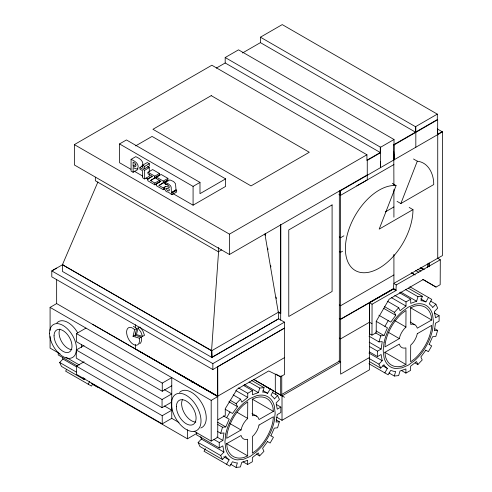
<?xml version="1.0" encoding="UTF-8"?>
<svg xmlns="http://www.w3.org/2000/svg" width="492" height="492" viewBox="0 0 492 492"><rect width="100%" height="100%" fill="white"/><g stroke="black" fill="none" stroke-linecap="round" stroke-linejoin="round"><path stroke-width="0.74" d="M280.68 320.231L280.68 224.58M394.018 159.851L394.018 139.5L238.515 49.84L225.188 57.533L225.188 62.976L216.308 68.105M437.739 134.605L437.739 258.3L440.297 259.776L440.18 284.702L436.029 287.07L422.726 279.388M437.48 129.033L442.437 131.893L442.437 255.588L393.914 283.324L393.914 254.364M436.029 287.07L423.218 279.542L389.117 299.228L376.263 321.202L376.208 332.727L371.977 335.144L372.069 304.216L395.949 290.575L396.244 284.93L440.297 259.776M339.339 318.515L340.667 319.283L393.459 289.136L393.754 283.49L396.244 284.93M427.671 267.605L427.689 263.817M428.956 266.123L428.969 263.165M429.129 266.775L429.147 262.986M218.577 251.498L211.554 350.814L211.892 357.45L278.632 318.798L278.632 312.088L211.554 350.814L62.435 264.714L97.902 181.985M213.94 439.461L219.241 442.523L222.858 440.438L223.977 432.966L220.711 433.292L217.396 431.373M241.055 429.99L241.062 429.922A13.155 7.595 -60 0 1 247.636 418.532L247.753 401.841L243.915 404.639A33.493 19.342 -60 0 0 227.169 433.649L226.671 438.292L241.055 429.99L229.782 423.483M369.553 346.559L377.505 351.153L381.122 349.068L382.241 341.596L378.975 341.915L369.031 336.177M399.319 338.613L399.326 338.551A13.155 7.595 -60 0 1 405.9 327.162L406.011 310.47L402.179 313.269A33.493 19.342 -60 0 0 385.427 342.272L384.935 346.922L399.319 338.613L388.711 332.494M139.716 343.785A9.699 5.271 62.8 0 0 141.29 337.125L139.267 338.164L133.055 336.313L134.63 329.652L136.659 328.607A9.699 5.271 62.8 0 0 133.32 326.503M133.055 336.313L135.085 335.267L136.659 328.607M140.005 327.045L137.981 328.084L136.45 334.566L142.489 336.368L144.513 335.329L142.84 330.827L140.503 327.611M220.711 433.292L222.507 427.24L225.773 426.921L229.186 419.221L223.331 415.838M230.736 464.337L236.037 467.4L237.39 462.849L236.295 462.96L232.433 461.767L229.887 466.176L204.026 451.244L205.49 448.716M243.165 385.205L252.445 390.562L252.445 394.738L258.362 392.616L259.708 388.065L264.05 387.634L262.697 392.186L263.792 392.075L267.654 393.268L270.2 388.858M276.061 419.83L279.376 421.742L277.58 427.794L274.315 428.114L270.901 435.814M378.975 341.915L380.771 335.87L384.037 335.544L387.45 327.85L376.183 321.344M389 372.967L394.301 376.029L395.654 371.478L394.559 371.583L390.697 370.396L388.151 374.806L368.92 363.699M399.442 292.685L410.709 299.191L410.709 303.367L416.619 301.239L417.972 296.694L422.314 296.264L420.961 300.815L422.056 300.704L425.918 301.897L428.464 297.488M434.989 328.841L437.64 330.372L435.844 336.417L432.579 336.743L429.165 344.437M392.296 183.399L396.078 185.582L379.184 229.131L412.972 209.623L409.19 207.44M397.075 201.363L400.857 203.547L417.296 161.185L413.514 159.002M66.709 369.271L65.621 371.159L91.481 386.091L92.576 384.191M88.16 384.172L89.612 381.651M226.64 417.751L229.961 412.001M226.566 464.257L229.124 459.829L226.228 457.148L225.73 456.047L222.464 459.497L199.93 446.484L198.128 442.511L201.394 439.067L200.761 436.576M384.904 326.381L388.225 320.63M384.83 372.887L387.382 368.459L384.492 365.771L383.994 364.677L380.728 368.127L369.461 361.62M267.568 441.558L262.599 448.341L263.952 451.33L259.61 455.912L256.295 453.999M425.832 350.187L420.863 356.971L422.216 359.959L417.874 364.541L415.223 363.01M84.956 378.471L84.021 379.455L61.488 366.442L59.686 362.469L62.951 359.025L62.459 357.93M225.225 409.264L232.519 413.477L237.488 406.693L236.135 403.704L240.477 399.123L233.183 394.91M222.464 459.497L220.668 455.524L223.934 452.074L222.845 445.869L219.241 447.948L196.708 434.934L196.708 432.222M272.316 392.475L277.623 395.537L274.358 398.981L273.86 397.887L270.963 395.205L273.521 390.777L253.626 379.289M378.852 315.212L390.783 322.106L395.752 315.317L394.399 312.328L398.741 307.746L387.468 301.239M380.728 368.127L378.932 364.154L382.198 360.704L381.109 354.498L377.505 356.577L369.553 351.983M430.58 301.104L435.887 304.167L432.622 307.611L432.124 306.516L429.227 303.828L431.785 299.4L409.904 286.768M238.472 387.917L247.753 393.274L247.753 397.431L241.83 402.112L240.477 399.123M394.744 295.397L406.011 301.904L406.011 306.061L400.094 310.735L398.741 307.746M150.521 180.564L159.433 175.047L159.433 173.485L152.649 169.568L148 172.255L148 173.817L152.102 176.185L147.828 179.008L147.828 180.773L154.845 184.82L159.494 182.138L159.494 180.373L154.845 183.061L150.521 180.564L159.433 175.047M165.318 188.565L163.319 189.715L163.319 187.956L158.996 185.459L167.913 179.943L167.913 178.381L161.13 174.463L156.481 177.151L156.481 178.713M158.996 185.459L167.913 179.943M163.319 189.715L156.308 185.668L156.308 183.903L160.577 181.081L155.171 177.876M56.654 268.103L51.795 270.92L51.795 276.842L212.852 369.541L284.456 328.072L284.456 322.149L278.632 318.798L211.788 357.395L211.788 350.679L211.892 357.45L62.435 271.43L62.435 264.714L211.123 350.298M212.852 369.541L212.852 363.619L284.456 322.149M367.155 174.986L229.438 254.493L74.366 164.961L74.366 144.611L211.861 65.227L366.934 154.759L366.934 160.201L367.26 160.386L380.587 152.692L225.188 62.976M437.308 114.132L415.5 126.721L415.5 132.163L260.428 42.632L260.428 37.189L282.236 24.6L437.308 114.132L437.308 119.568L393.588 144.814M242.501 52.982L260.428 42.632M130.798 169.223L119.538 162.717L119.538 143.928L126.438 139.943L199.986 182.409L199.986 193.67L225.613 178.879L225.613 186.413L193.079 205.189L173.202 193.713M135.632 145.89L152.059 136.413L225.613 178.879M137.772 168.264L137.772 169.592L133.123 172.28L131.081 171.099L131.081 159.359L135.737 156.671C139.113 158.08 144.427 161.241 142.391 165.724L141.075 166.333M133.123 166.05L134.876 166.819L135.712 166.462C136.727 164.494 134.814 162.76 133.123 162.102L133.123 166.05L135.78 164.519M142.612 165.232L147.262 162.544L149.297 163.719L149.297 166.068L144.648 168.756L142.612 167.581L142.612 165.232L144.648 166.407L144.648 168.756M149.297 174.094L149.297 176.247L144.648 178.934L142.612 177.76L142.612 170.706L139.9 169.137L139.9 167.575L143.221 165.656M144.648 166.407L149.297 163.719M139.9 167.575L144.648 170.318L149.297 167.631L149.297 171.942M147.828 179.008L152.477 176.327M148 172.255L154.783 176.167L159.433 173.485M156.308 183.903L160.958 181.222M156.481 177.151L163.258 181.062L167.913 178.381M165.214 182.581L169.863 179.9L173.584 181.523L175.515 183.731L176.013 189.82L176.665 190.435L176.665 191.997L172.016 194.684C169.672 193.516 169.174 191.966 166.573 191.751A3.573 2.066 60 0 1 165.306 190.324A2.921 1.685 60 0 1 164.617 188.547L164.666 187.175L165.417 186.296L167.071 186.499L169.279 187.673C169.494 185.515 167.046 184.359 165.214 184.297L165.214 182.581L168.036 183.627L170.349 185.576A2.626 1.519 60 0 1 171.204 187.495L171.364 192.507L171.776 193.018L176.665 190.435M163.319 187.956L165.318 186.806M171.364 192.507L176.013 189.82M171.517 192.803L176.173 190.115M119.538 143.928L193.079 186.394L199.986 182.409M63.019 264.438L51.795 270.92L212.852 363.619M50.086 330.421L50.086 307.377L56.654 303.582L217.753 396.589L217.753 437.308L211.185 441.103L194.1 431.244M74.366 144.611L229.438 234.143L366.934 154.759M225.188 57.533L380.587 147.256L394.018 139.5M366.934 160.201L380.261 152.508L380.261 147.065M394.018 144.937L437.677 119.734L437.677 134.642L437.548 128.603M171.763 385.771L162.262 391.257L76.475 341.731L76.475 333.582L85.983 328.096M95.35 177.151L95.35 180.761L218.362 251.781L221.671 249.875M437.413 134.421L442.111 131.708M340.279 195.133L340.279 190.496L340.605 190.687L442.437 131.893M393.914 164.543L340.605 195.324L338.963 194.371M171.763 402.056L162.059 407.659L76.278 358.133L76.278 349.99L84.04 345.507M178.99 422.517L171.763 418.348L162.231 423.852L76.444 374.326L76.444 366.177L84.07 361.774M343.896 235.822L340.605 237.722L339.302 236.972M385.359 211.886L393.914 206.947M400.857 203.547L433.729 184.568C433.889 174.34 428.618 162.422 417.296 161.185M342.58 251.209L340.605 252.347L339.302 251.597M264.899 234.038L278.294 312.285L280.434 313.515L280.772 313.318L280.772 224.918M76.475 333.582L162.262 383.108L171.763 377.622L171.763 418.348M178.295 373.471L217.685 396.263L217.685 366.712L284.524 328.121L284.524 374.48L280.575 376.761L268.718 370.956L237.113 389.209L225.262 408.692L225.262 415.494L218.03 419.67M76.278 349.99L162.059 399.516L171.763 393.914L164.445 389.689M191.929 382.61L193.245 381.847M393.914 274.96L340.605 305.735L339.302 304.985M76.444 366.177L162.231 415.703L171.763 410.205L164.445 405.98M393.914 288.38L340.605 319.154L339.302 318.404M217.372 396.386L284.524 357.623M50.086 307.377L211.185 400.383L217.753 396.589L217.685 366.712M247.753 393.274L252.445 390.562M406.011 301.904L410.709 299.191M91.192 383.25L187.427 438.809L196.745 433.427M281.996 394.295L339.332 361.196L339.332 190.724M275.741 394.547L275.741 392.284L282.014 395.906L340.667 362.038L338.785 360.956M273.429 411.367L259.026 419.553A13.155 7.595 -60 0 0 252.451 415.752L252.402 399.166L256.172 397.561A33.493 19.342 -60 0 1 272.925 407.228L273.429 411.367L252.212 399.123M279.376 421.742L276.11 422.068L277.23 414.596L280.846 412.511L280.846 407.087L277.242 409.166L276.153 402.954L279.419 399.51L277.623 395.537M431.693 319.997L417.29 328.176A13.155 7.595 -60 0 0 410.715 324.382L410.666 307.795L414.436 306.19A33.493 19.342 -60 0 1 431.183 315.858L431.693 319.997L410.476 307.746M437.64 330.372L434.374 330.698L435.494 323.226L439.11 321.135L439.11 315.71L435.506 317.795L434.418 311.584L437.683 308.14L435.887 304.167M369.48 357.487L340.667 374.123L340.605 190.687M276.787 417.284L282.014 420.303L369.48 369.806L369.48 302.826M242.999 461.791L247.642 464.473L252.341 461.76L252.341 457.603L258.257 452.923L259.61 455.912M401.263 370.421L405.906 373.096L410.599 370.384L410.599 366.226L416.521 361.552L417.874 364.541M369.572 302.506L393.729 288.712L396.22 290.151M356.731 185.865L367.26 179.937L367.26 160.386M405.949 364.498L402.179 366.103A33.493 19.342 -60 0 1 385.427 356.429L384.922 352.297L399.326 344.111A13.155 7.595 -60 0 0 405.9 347.906L405.949 364.498L384.738 352.247M247.685 455.869L243.915 457.474A33.493 19.342 -60 0 1 227.169 447.806L226.658 443.667L241.062 435.481A13.155 7.595 -60 0 0 247.636 439.282L247.685 455.869L226.474 443.624M394.301 376.029L398.643 375.599L399.99 371.048L405.906 368.92L405.906 373.096M236.037 467.4L240.379 466.969L241.732 462.418L247.642 460.297L247.642 464.473M135.085 335.267L141.29 337.125M135.368 348.969L217.685 396.208L92.551 324.302M437.351 119.544L437.677 119.734M260.428 37.189L415.826 126.905L415.826 147.262M421.017 267.562L424.338 269.481M420.168 267.869L423.458 269.77M417.72 269.272L421.011 271.166M415.605 270.52L418.926 272.433M411.269 272.642L415.248 274.942M412.099 273.257L414.781 274.8M408.391 288.226L422.314 296.264M405.377 289.419L417.972 296.694M420.617 298.835L425.918 301.897M400.716 292.057L416.619 301.239M393.459 289.136L395.949 290.575M434.467 313.035L439.11 315.71M391.429 297.642L406.011 306.061M147.514 166.603L149.297 167.631M131.081 159.359C134.464 160.767 139.771 163.922 137.735 168.405L136.425 169.014L133.123 167.612L133.123 172.28M384.455 306.59L394.399 312.328M410.242 322.076L414.885 324.757M383.822 308.429L395.752 315.317M163.651 182.778L167.354 184.918M372.069 304.216L369.572 302.777L369.424 333.73L371.977 335.144M394.744 320.575L406.011 327.075M134.113 171.136L142.723 176.111M146.038 178.024L148.024 179.174M429.055 344.375L431.705 345.907L428.384 351.663L425.734 350.132M371.977 323.65L369.48 322.211L340.667 338.847L339.363 338.09M376.079 330.956L384.037 335.544M375.47 332.807L380.771 335.87M369.191 342.174L381.122 349.068M368.938 353.053L382.198 360.704M382.745 365.777L387.382 368.459M368.988 358.41L378.932 364.154M278.632 312.088L280.772 313.318M275.92 374.074L280.575 376.761M254.407 379.886L284.524 397.278M263.189 384.996L268.835 388.256M251.455 380.365L264.05 387.634M249.106 381.94L259.708 388.065M263.017 390.587L267.654 393.268M244.438 384.578L258.362 392.616M276.203 404.406L280.846 407.087M235.816 390.543L247.753 397.431M230.17 400.254L236.135 403.704M251.978 413.446L256.621 416.127M228.872 401.718L237.488 406.693M237.144 412.327L247.753 418.452M270.791 435.752L273.447 437.283L270.126 443.034L267.47 441.502M217.821 422.327L225.773 426.921M217.87 424.565L222.507 427.24M216.892 436.994L222.858 440.438M60.055 353.853L50.086 348.096L50.086 336.571M66.039 357.303L79.335 364.984M77.447 366.03L58.222 354.929L58.222 352.217M62.951 359.025L76.211 366.681M201.394 439.067L223.934 452.074M223.817 456.767L229.124 459.829M59.686 362.469L76.26 372.038M198.128 442.511L220.668 455.524M92.348 384.197L97.656 387.259M137.981 328.084L140.817 331.872L142.489 336.368M83.123 377.469L84.021 379.455M265.237 233.841L265.495 235.342M267.685 248.134L267.943 249.641M270.649 265.44L270.907 266.941M276.055 297.039L276.313 298.546M393.784 153.873L393.914 184.992M380.457 161.567L380.587 167.606L380.587 147.256M393.784 151.677L393.914 159.912M393.889 144.986L393.889 158.492M393.914 189.531L393.914 217.187M377.505 351.153L377.505 356.577M282.014 395.906L282.014 420.303M281.762 375.925L281.762 395.679M280.68 376.06L280.68 395.058M280.434 224.346L280.434 313.515M275.305 374.474L275.305 391.952M229.438 234.143L229.438 254.493M219.241 442.523L219.241 447.948M218.362 247.451L218.362 251.781M211.185 400.383L211.185 441.103M193.079 186.394L193.079 205.189M187.427 429.762L187.427 438.809M172.016 193.116L172.016 194.684M163.258 181.062L163.258 182.63M162.262 383.108L162.262 391.257M162.231 415.703L162.231 423.852M162.059 399.516L162.059 407.659M154.845 183.061L154.845 184.82M154.783 176.167L154.783 177.735M144.648 170.318L144.648 178.934M135.368 324.763L135.368 327.789M135.368 333.084L135.368 336.11M135.368 344.431L135.368 348.994M56.654 279.327L56.654 303.582M71.826 349.677A12.694 7.325 60 0 1 61.684 341.762A12.694 7.325 60 0 1 59.901 329.019M195.834 422.087A13.936 8.044 60 0 1 184.74 413.784A13.936 8.044 60 0 1 182.372 399.756M56.838 323.004A19.034 10.99 60 0 1 77.551 332.604M81.444 344.486A19.034 10.99 60 0 1 81.42 347.45M179.512 392.432A20.904 12.072 60 0 1 201.646 402.856A20.904 12.072 60 0 1 200.779 428.003M139.267 338.164A9.699 5.271 62.8 0 1 133.719 344.621A9.699 5.271 62.8 0 1 126.616 331.571A9.699 5.271 62.8 0 1 134.63 329.652M412.972 209.623A47.792 27.589 -60 0 1 373.311 270.944A47.792 27.589 -60 0 1 347.426 234.118A47.792 27.589 -60 0 1 396.078 185.582M225.779 434.018L224.924 442.019L225.779 449.03A35.522 20.51 -60 0 0 237.482 459.891L243.54 459.288L250.047 456.521L256.547 451.779A35.522 20.51 -60 0 0 274.308 421.017L275.163 413.016L274.308 406.005A35.522 20.51 -60 0 0 256.547 395.746L250.047 398.514L243.54 403.256A35.522 20.51 -60 0 0 225.779 434.018M259.032 425.045L259.026 425.113A13.155 7.595 -60 0 1 252.451 436.502L252.341 453.193L256.172 450.395A33.493 19.342 -60 0 0 272.925 421.386L273.417 416.742L259.032 425.045M384.043 342.647L383.188 350.648L384.043 357.659A35.522 20.51 -60 0 0 395.746 368.514L401.804 367.918L408.305 365.15L414.811 360.408A35.522 20.51 -60 0 0 432.573 329.646L433.427 321.645L432.573 314.628A35.522 20.51 -60 0 0 414.811 304.376L408.305 307.137L401.804 311.879A35.522 20.51 -60 0 0 384.043 342.647M417.296 333.674L417.29 333.736A13.155 7.595 -60 0 1 410.715 345.126L410.599 361.823L414.436 359.025A33.493 19.342 -60 0 0 431.183 330.015L431.681 325.372L417.296 333.674M166.671 188.571C166.234 189.967 168 191.376 169.279 190.644L169.279 189.248L167.532 188.338L166.671 188.571M211.222 95.639L152.938 129.285L251.012 185.908L309.296 152.256L211.222 95.639M332.094 204.912L288.767 229.93L288.767 316.485L332.094 291.473L332.094 204.912M54.052 335.808A12.694 7.325 60 0 0 67.515 352.555A12.694 7.325 60 0 0 67.515 334.603A12.694 7.325 60 0 0 54.052 335.808M176.382 406.699A13.936 8.044 60 0 0 191.16 425.088A13.936 8.044 60 0 0 191.16 405.383A13.936 8.044 60 0 0 176.382 406.699M49.563 333.213A19.034 10.99 60 0 0 69.753 358.336A19.034 10.99 60 0 0 69.753 331.411A19.034 10.99 60 0 0 49.563 333.213M171.45 403.858A20.904 12.072 60 0 0 193.627 431.441A20.904 12.072 60 0 0 193.627 401.878A20.904 12.072 60 0 0 171.45 403.858"/></g></svg>
